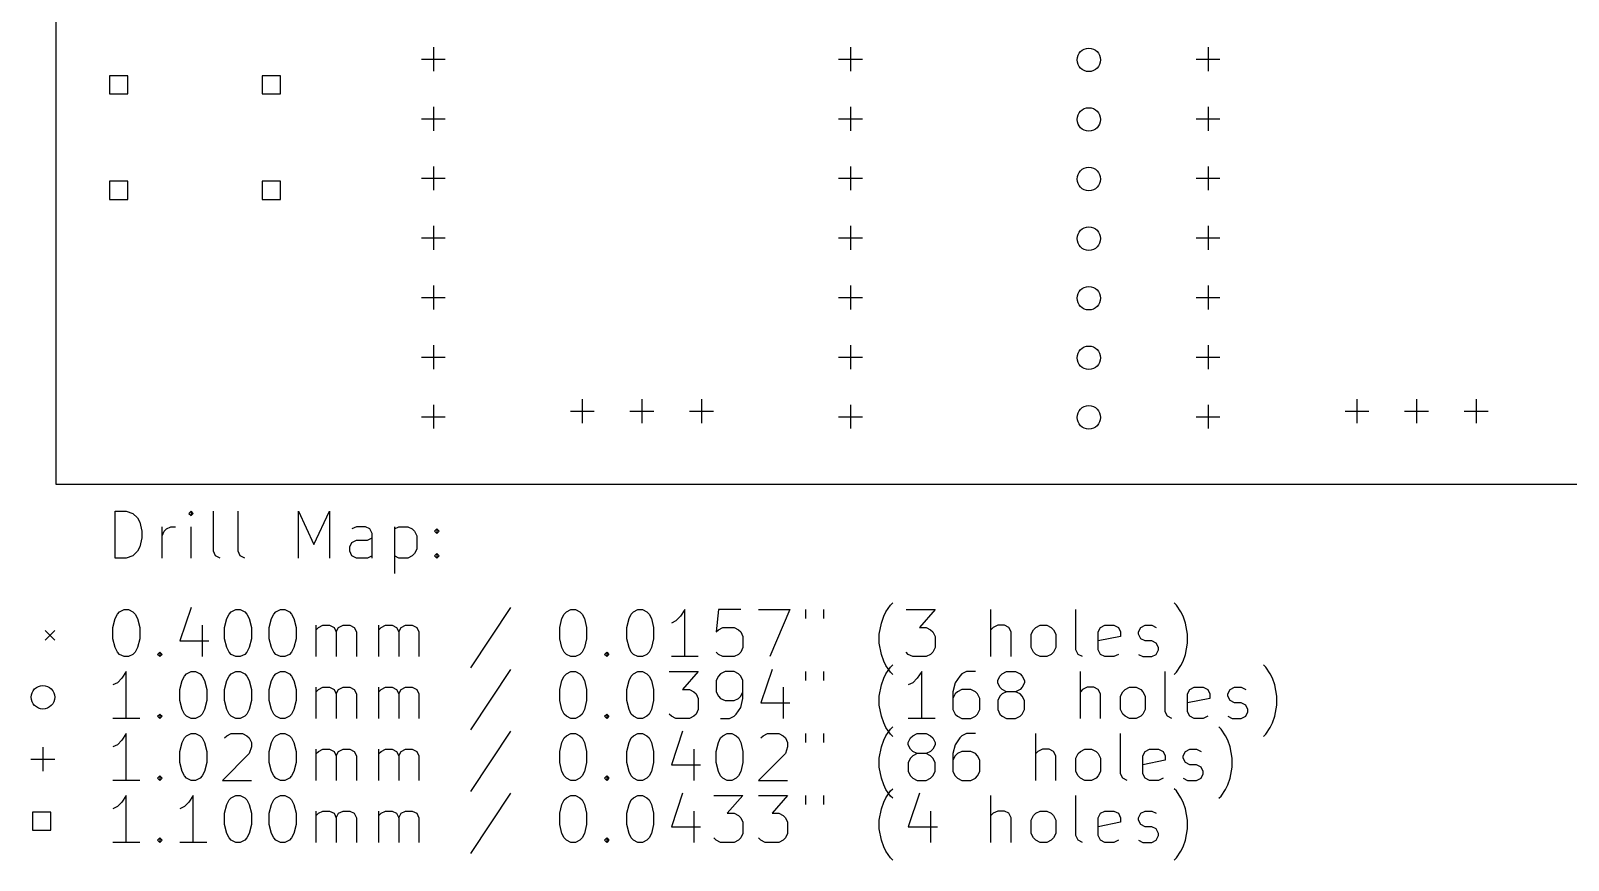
# Model space of a CAD drawing. Extents: x 68 to 199, y -125 to -55.
# Drawn here: x 67.9 to 133.5, y -125 to -89.7 of the extents above; entities that cross this region are included whole.
import ezdxf

# ---------------------------------------------------------------- set-up
doc = ezdxf.new("R2010")
doc.units = 0
doc.layers.add('BLACK', color=7, linetype='CONTINUOUS')

msp = doc.modelspace()

# ---------------------------------------------------------------- linework, layer by layer
at = {"layer": 'BLACK', "linetype": 'CONTINUOUS'}
for p, q in [((69, -55), (69, -109)), ((85.09, -90.38), (85.09, -91.4)), ((102.87, -90.38), (102.87, -91.4)), ((118.11, -90.38), (118.11, -91.4)), ((84.58, -90.89), (85.6, -90.89)), ((102.36, -90.89), (103.38, -90.89)), ((117.6, -90.89), (118.62, -90.89)), ((72.0689, -91.5951), (71.2911, -91.5951)), ((71.2911, -91.5951), (71.2911, -92.3729)), ((72.0689, -92.3729), (72.0689, -91.5951)), ((78.5689, -91.5951), (77.7911, -91.5951)), ((77.7911, -91.5951), (77.7911, -92.3729)), ((78.5689, -92.3729), (78.5689, -91.5951)), ((71.2911, -92.3729), (72.0689, -92.3729)), ((77.7911, -92.3729), (78.5689, -92.3729)), ((85.09, -92.92), (85.09, -93.94)), ((102.87, -92.92), (102.87, -93.94)), ((118.11, -92.92), (118.11, -93.94)), ((84.58, -93.43), (85.6, -93.43)), ((102.36, -93.43), (103.38, -93.43)), ((117.6, -93.43), (118.62, -93.43)), ((85.09, -95.46), (85.09, -96.48)), ((102.87, -95.46), (102.87, -96.48)), ((118.11, -95.46), (118.11, -96.48)), ((72.0689, -96.0951), (71.2911, -96.0951)), ((71.2911, -96.0951), (71.2911, -96.8729)), ((72.0689, -96.8729), (72.0689, -96.0951)), ((78.5689, -96.0951), (77.7911, -96.0951)), ((77.7911, -96.0951), (77.7911, -96.8729)), ((78.5689, -96.8729), (78.5689, -96.0951)), ((84.58, -95.97), (85.6, -95.97)), ((102.36, -95.97), (103.38, -95.97)), ((117.6, -95.97), (118.62, -95.97)), ((71.2911, -96.8729), (72.0689, -96.8729)), ((77.7911, -96.8729), (78.5689, -96.8729)), ((85.09, -98), (85.09, -99.02)), ((102.87, -98), (102.87, -99.02)), ((118.11, -98), (118.11, -99.02)), ((84.58, -98.51), (85.6, -98.51)), ((102.36, -98.51), (103.38, -98.51)), ((117.6, -98.51), (118.62, -98.51)), ((85.09, -100.54), (85.09, -101.56)), ((102.87, -100.54), (102.87, -101.56)), ((118.11, -100.54), (118.11, -101.56)), ((84.58, -101.05), (85.6, -101.05)), ((102.36, -101.05), (103.38, -101.05)), ((117.6, -101.05), (118.62, -101.05)), ((85.09, -103.08), (85.09, -104.1)), ((102.87, -103.08), (102.87, -104.1)), ((118.11, -103.08), (118.11, -104.1)), ((84.58, -103.59), (85.6, -103.59)), ((102.36, -103.59), (103.38, -103.59)), ((117.6, -103.59), (118.62, -103.59)), ((91.44, -105.39), (91.44, -106.41)), ((93.98, -105.39), (93.98, -106.41)), ((96.52, -105.39), (96.52, -106.41)), ((124.46, -105.39), (124.46, -106.41)), ((127, -105.39), (127, -106.41)), ((129.54, -105.39), (129.54, -106.41)), ((84.58, -106.13), (85.6, -106.13)), ((85.09, -105.62), (85.09, -106.64)), ((90.93, -105.9), (91.95, -105.9)), ((93.47, -105.9), (94.49, -105.9)), ((96.01, -105.9), (97.03, -105.9)), ((102.36, -106.13), (103.38, -106.13)), ((102.87, -105.62), (102.87, -106.64)), ((117.6, -106.13), (118.62, -106.13)), ((118.11, -105.62), (118.11, -106.64)), ((123.95, -105.9), (124.97, -105.9)), ((126.49, -105.9), (127.51, -105.9)), ((129.03, -105.9), (130.05, -105.9)), ((69, -109), (199, -109)), ((71.5262, -112.155), (71.5262, -110.155)), ((71.5262, -110.155), (72.0024, -110.155)), ((72.0024, -110.155), (72.2881, -110.25)), ((72.2881, -110.25), (72.4786, -110.44)), ((72.4786, -110.44), (72.5738, -110.631)), ((72.5738, -110.631), (72.669, -111.012)), ((74.7643, -110.155), (74.669, -110.25)), ((74.669, -110.25), (74.7643, -110.345)), ((74.8595, -110.25), (74.7643, -110.155)), ((74.7643, -110.155), (74.7643, -110.345)), ((74.7643, -110.345), (74.8595, -110.25)), ((75.7167, -111.869), (75.7167, -110.155)), ((76.7643, -111.869), (76.7643, -110.155)), ((79.3357, -112.155), (79.3357, -110.155)), ((79.3357, -110.155), (80.0024, -111.583)), ((80.0024, -111.583), (80.669, -110.155)), ((80.669, -110.155), (80.669, -112.155)), ((72.669, -111.298), (72.5738, -111.679)), ((72.669, -111.012), (72.669, -111.298)), ((73.5262, -112.155), (73.5262, -110.821)), ((73.5262, -111.202), (73.6214, -111.012)), ((73.6214, -111.012), (73.7167, -110.917)), ((73.7167, -110.917), (73.9071, -110.821)), ((73.9071, -110.821), (74.0976, -110.821)), ((74.7643, -112.155), (74.7643, -110.821)), ((81.8119, -110.821), (81.6214, -110.917)), ((81.6214, -111.488), (81.8119, -111.393)), ((82.1929, -110.821), (81.8119, -110.821)), ((81.8119, -111.393), (82.2881, -111.393)), ((82.3833, -110.917), (82.1929, -110.821)), ((82.2881, -111.393), (82.4786, -111.298)), ((82.4786, -111.107), (82.3833, -110.917)), ((82.4786, -112.155), (82.4786, -111.107)), ((83.431, -110.821), (83.431, -112.821)), ((83.431, -110.917), (83.6214, -110.821)), ((83.6214, -110.821), (84.0024, -110.821)), ((84.0024, -110.821), (84.1929, -110.917)), ((84.1929, -110.917), (84.2881, -111.012)), ((84.2881, -111.012), (84.3833, -111.202)), ((84.3833, -111.202), (84.3833, -111.774)), ((85.1452, -111.012), (85.2405, -110.917)), ((85.2405, -111.107), (85.1452, -111.012)), ((85.2405, -110.917), (85.3357, -111.012)), ((85.2405, -110.917), (85.2405, -111.107)), ((85.3357, -111.012), (85.2405, -111.107)), ((72.2881, -112.06), (72.0024, -112.155)), ((72.4786, -111.869), (72.2881, -112.06)), ((72.5738, -111.679), (72.4786, -111.869)), ((75.8119, -112.06), (75.7167, -111.869)), ((76.0024, -112.155), (75.8119, -112.06)), ((76.8595, -112.06), (76.7643, -111.869)), ((77.05, -112.155), (76.8595, -112.06)), ((81.5262, -111.679), (81.6214, -111.488)), ((81.5262, -111.869), (81.5262, -111.679)), ((81.6214, -112.06), (81.5262, -111.869)), ((81.8119, -112.155), (81.6214, -112.06)), ((82.4786, -112.06), (82.2881, -112.155)), ((83.6214, -112.155), (83.431, -112.06)), ((84.1929, -112.06), (84.0024, -112.155)), ((84.2881, -111.964), (84.1929, -112.06)), ((84.3833, -111.774), (84.2881, -111.964)), ((85.1452, -112.06), (85.2405, -111.964)), ((85.2405, -112.155), (85.1452, -112.06)), ((85.2405, -111.964), (85.3357, -112.06)), ((85.2405, -111.964), (85.2405, -112.155)), ((85.3357, -112.06), (85.2405, -112.155)), ((72.0024, -112.155), (71.5262, -112.155)), ((82.2881, -112.155), (81.8119, -112.155)), ((84.0024, -112.155), (83.6214, -112.155)), ((71.5262, -114.736), (71.6214, -114.545)), ((71.6214, -114.545), (71.7167, -114.45)), ((71.7167, -114.45), (71.9071, -114.355)), ((71.9071, -114.355), (72.0976, -114.355)), ((72.0976, -114.355), (72.2881, -114.45)), ((72.2881, -114.45), (72.3833, -114.545)), ((72.3833, -114.545), (72.4786, -114.736)), ((74.7643, -114.26), (74.2881, -115.688)), ((76.2881, -114.736), (76.3833, -114.545)), ((76.3833, -114.545), (76.4786, -114.45)), ((76.4786, -114.45), (76.669, -114.355)), ((76.669, -114.355), (76.8595, -114.355)), ((76.8595, -114.355), (77.05, -114.45)), ((77.05, -114.45), (77.1452, -114.545)), ((77.1452, -114.545), (77.2405, -114.736)), ((78.1929, -114.736), (78.2881, -114.545)), ((78.2881, -114.545), (78.3833, -114.45)), ((78.3833, -114.45), (78.5738, -114.355)), ((78.5738, -114.355), (78.7643, -114.355)), ((78.7643, -114.355), (78.9548, -114.45)), ((78.9548, -114.45), (79.05, -114.545)), ((79.05, -114.545), (79.1452, -114.736)), ((88.3833, -114.26), (86.669, -116.831)), ((90.5738, -114.736), (90.669, -114.545)), ((90.669, -114.545), (90.7643, -114.45)), ((90.7643, -114.45), (90.9548, -114.355)), ((90.9548, -114.355), (91.1452, -114.355)), ((91.1452, -114.355), (91.3357, -114.45)), ((91.3357, -114.45), (91.431, -114.545)), ((91.431, -114.545), (91.5262, -114.736)), ((93.431, -114.736), (93.5262, -114.545)), ((93.5262, -114.545), (93.6214, -114.45)), ((93.6214, -114.45), (93.8119, -114.355)), ((93.8119, -114.355), (94.0024, -114.355)), ((94.0024, -114.355), (94.1929, -114.45)), ((94.1929, -114.45), (94.2881, -114.545)), ((94.2881, -114.545), (94.3833, -114.736)), ((95.6214, -114.64), (95.431, -114.831)), ((95.8119, -114.355), (95.6214, -114.64)), ((95.8119, -116.355), (95.8119, -114.355)), ((97.2405, -114.355), (97.1452, -115.307)), ((98.1929, -114.355), (97.2405, -114.355)), ((98.9548, -114.355), (100.288, -114.355)), ((100.288, -114.355), (99.431, -116.355)), ((100.955, -114.355), (100.955, -114.736)), ((101.717, -114.355), (101.717, -114.736)), ((104.193, -114.926), (104.288, -114.64)), ((104.288, -114.64), (104.383, -114.45)), ((104.383, -114.45), (104.574, -114.164)), ((104.574, -114.164), (104.669, -114.069)), ((105.24, -114.355), (106.479, -114.355)), ((106.479, -114.355), (105.812, -115.117)), ((108.86, -116.355), (108.86, -114.355)), ((112.479, -116.069), (112.479, -114.355)), ((116.764, -114.164), (116.669, -114.069)), ((116.955, -114.45), (116.764, -114.164)), ((117.05, -114.64), (116.955, -114.45)), ((117.145, -114.926), (117.05, -114.64)), ((68.55, -115.25), (68.95, -115.65)), ((68.95, -115.25), (68.55, -115.65)), ((71.431, -115.117), (71.5262, -114.736)), ((71.431, -115.593), (71.431, -115.117)), ((72.4786, -114.736), (72.5738, -115.117)), ((72.5738, -115.117), (72.5738, -115.593)), ((75.2405, -115.021), (75.2405, -116.355)), ((76.1929, -115.117), (76.2881, -114.736)), ((76.1929, -115.593), (76.1929, -115.117)), ((77.2405, -114.736), (77.3357, -115.117)), ((77.3357, -115.117), (77.3357, -115.593)), ((78.0976, -115.117), (78.1929, -114.736)), ((78.0976, -115.593), (78.0976, -115.117)), ((79.1452, -114.736), (79.2405, -115.117)), ((79.2405, -115.117), (79.2405, -115.593)), ((80.0976, -116.355), (80.0976, -115.021)), ((80.0976, -115.212), (80.1929, -115.117)), ((80.1929, -115.117), (80.3833, -115.021)), ((80.3833, -115.021), (80.669, -115.021)), ((80.669, -115.021), (80.8595, -115.117)), ((80.8595, -115.117), (80.9548, -115.307)), ((80.9548, -115.307), (81.05, -115.117)), ((80.9548, -115.307), (80.9548, -116.355)), ((81.05, -115.117), (81.2405, -115.021)), ((81.2405, -115.021), (81.5262, -115.021)), ((81.5262, -115.021), (81.7167, -115.117)), ((81.7167, -115.117), (81.8119, -115.307)), ((81.8119, -115.307), (81.8119, -116.355)), ((82.7643, -116.355), (82.7643, -115.021)), ((82.7643, -115.212), (82.8595, -115.117)), ((82.8595, -115.117), (83.05, -115.021)), ((83.05, -115.021), (83.3357, -115.021)), ((83.3357, -115.021), (83.5262, -115.117)), ((83.5262, -115.117), (83.6214, -115.307)), ((83.6214, -115.307), (83.7167, -115.117)), ((83.6214, -115.307), (83.6214, -116.355)), ((83.7167, -115.117), (83.9071, -115.021)), ((83.9071, -115.021), (84.1929, -115.021)), ((84.1929, -115.021), (84.3833, -115.117)), ((84.3833, -115.117), (84.4786, -115.307)), ((84.4786, -115.307), (84.4786, -116.355)), ((90.4786, -115.117), (90.5738, -114.736)), ((90.4786, -115.593), (90.4786, -115.117)), ((91.5262, -114.736), (91.6214, -115.117)), ((91.6214, -115.117), (91.6214, -115.593)), ((93.3357, -115.117), (93.431, -114.736)), ((93.3357, -115.593), (93.3357, -115.117)), ((94.3833, -114.736), (94.4786, -115.117)), ((94.4786, -115.117), (94.4786, -115.593)), ((95.431, -114.831), (95.2405, -114.926)), ((97.1452, -115.307), (97.2405, -115.212)), ((97.2405, -115.212), (97.431, -115.117)), ((97.431, -115.117), (97.9071, -115.117)), ((97.9071, -115.117), (98.0976, -115.212)), ((98.0976, -115.212), (98.1929, -115.307)), ((98.1929, -115.307), (98.2881, -115.498)), ((104.098, -115.402), (104.193, -114.926)), ((105.812, -115.117), (106.098, -115.117)), ((106.098, -115.117), (106.288, -115.212)), ((106.288, -115.212), (106.383, -115.307)), ((106.383, -115.307), (106.479, -115.498)), ((108.955, -115.117), (108.86, -115.212)), ((109.145, -115.021), (108.955, -115.117)), ((109.431, -115.021), (109.145, -115.021)), ((109.621, -115.117), (109.431, -115.021)), ((109.717, -115.307), (109.621, -115.117)), ((109.717, -116.355), (109.717, -115.307)), ((110.574, -115.402), (110.669, -115.212)), ((110.669, -115.212), (110.764, -115.117)), ((110.764, -115.117), (110.955, -115.021)), ((110.955, -115.021), (111.24, -115.021)), ((111.24, -115.021), (111.431, -115.117)), ((111.431, -115.117), (111.526, -115.212)), ((111.526, -115.212), (111.621, -115.402)), ((113.431, -115.307), (113.526, -115.117)), ((113.431, -116.069), (113.431, -115.307)), ((113.526, -115.117), (113.717, -115.021)), ((113.717, -115.021), (114.098, -115.021)), ((114.098, -115.021), (114.288, -115.117)), ((114.288, -115.117), (114.383, -115.307)), ((114.383, -115.307), (114.383, -115.498)), ((115.145, -115.307), (115.24, -115.117)), ((115.145, -115.402), (115.145, -115.307)), ((115.24, -115.117), (115.431, -115.021)), ((115.431, -115.021), (115.717, -115.021)), ((115.717, -115.021), (115.907, -115.117)), ((117.24, -115.402), (117.145, -114.926)), ((71.5262, -115.974), (71.431, -115.593)), ((71.6214, -116.164), (71.5262, -115.974)), ((72.4786, -115.974), (72.3833, -116.164)), ((72.5738, -115.593), (72.4786, -115.974)), ((74.2881, -115.688), (75.5262, -115.688)), ((76.2881, -115.974), (76.1929, -115.593)), ((76.3833, -116.164), (76.2881, -115.974)), ((77.2405, -115.974), (77.1452, -116.164)), ((77.3357, -115.593), (77.2405, -115.974)), ((78.1929, -115.974), (78.0976, -115.593)), ((78.2881, -116.164), (78.1929, -115.974)), ((79.1452, -115.974), (79.05, -116.164)), ((79.2405, -115.593), (79.1452, -115.974)), ((90.5738, -115.974), (90.4786, -115.593)), ((90.669, -116.164), (90.5738, -115.974)), ((91.5262, -115.974), (91.431, -116.164)), ((91.6214, -115.593), (91.5262, -115.974)), ((93.431, -115.974), (93.3357, -115.593)), ((93.5262, -116.164), (93.431, -115.974)), ((94.3833, -115.974), (94.2881, -116.164)), ((94.4786, -115.593), (94.3833, -115.974)), ((98.2881, -115.974), (98.1929, -116.164)), ((98.2881, -115.498), (98.2881, -115.974)), ((104.098, -115.783), (104.098, -115.402)), ((104.193, -116.26), (104.098, -115.783)), ((106.479, -115.974), (106.383, -116.164)), ((106.479, -115.498), (106.479, -115.974)), ((110.574, -115.974), (110.574, -115.402)), ((110.669, -116.164), (110.574, -115.974)), ((111.621, -115.974), (111.526, -116.164)), ((111.621, -115.402), (111.621, -115.974)), ((114.383, -115.498), (113.431, -115.688)), ((115.24, -115.593), (115.145, -115.402)), ((115.431, -115.688), (115.24, -115.593)), ((115.717, -115.688), (115.431, -115.688)), ((115.907, -115.783), (115.717, -115.688)), ((116.002, -115.974), (115.907, -115.783)), ((116.002, -116.069), (116.002, -115.974)), ((117.145, -116.26), (117.24, -115.783)), ((117.24, -115.783), (117.24, -115.402)), ((71.7167, -116.26), (71.6214, -116.164)), ((71.9071, -116.355), (71.7167, -116.26)), ((72.0976, -116.355), (71.9071, -116.355)), ((72.2881, -116.26), (72.0976, -116.355)), ((72.3833, -116.164), (72.2881, -116.26)), ((73.3357, -116.26), (73.431, -116.164)), ((73.431, -116.355), (73.3357, -116.26)), ((73.431, -116.164), (73.5262, -116.26)), ((73.431, -116.164), (73.431, -116.355)), ((73.5262, -116.26), (73.431, -116.355)), ((76.4786, -116.26), (76.3833, -116.164)), ((76.669, -116.355), (76.4786, -116.26)), ((76.8595, -116.355), (76.669, -116.355)), ((77.05, -116.26), (76.8595, -116.355)), ((77.1452, -116.164), (77.05, -116.26)), ((78.3833, -116.26), (78.2881, -116.164)), ((78.5738, -116.355), (78.3833, -116.26)), ((78.7643, -116.355), (78.5738, -116.355)), ((78.9548, -116.26), (78.7643, -116.355)), ((79.05, -116.164), (78.9548, -116.26)), ((90.7643, -116.26), (90.669, -116.164)), ((90.9548, -116.355), (90.7643, -116.26)), ((91.1452, -116.355), (90.9548, -116.355)), ((91.3357, -116.26), (91.1452, -116.355)), ((91.431, -116.164), (91.3357, -116.26)), ((92.3833, -116.26), (92.4786, -116.164)), ((92.4786, -116.355), (92.3833, -116.26)), ((92.4786, -116.164), (92.5738, -116.26)), ((92.4786, -116.164), (92.4786, -116.355)), ((92.5738, -116.26), (92.4786, -116.355)), ((93.6214, -116.26), (93.5262, -116.164)), ((93.8119, -116.355), (93.6214, -116.26)), ((94.0024, -116.355), (93.8119, -116.355)), ((94.1929, -116.26), (94.0024, -116.355)), ((94.2881, -116.164), (94.1929, -116.26)), ((96.3833, -116.355), (95.2405, -116.355)), ((97.2405, -116.26), (97.1452, -116.164)), ((97.431, -116.355), (97.2405, -116.26)), ((97.9071, -116.355), (97.431, -116.355)), ((98.0976, -116.26), (97.9071, -116.355)), ((98.1929, -116.164), (98.0976, -116.26)), ((104.288, -116.545), (104.193, -116.26)), ((104.383, -116.736), (104.288, -116.545)), ((105.336, -116.26), (105.24, -116.164)), ((105.526, -116.355), (105.336, -116.26)), ((106.098, -116.355), (105.526, -116.355)), ((106.288, -116.26), (106.098, -116.355)), ((106.383, -116.164), (106.288, -116.26)), ((110.764, -116.26), (110.669, -116.164)), ((110.955, -116.355), (110.764, -116.26)), ((111.24, -116.355), (110.955, -116.355)), ((111.431, -116.26), (111.24, -116.355)), ((111.526, -116.164), (111.431, -116.26)), ((112.574, -116.26), (112.479, -116.069)), ((112.764, -116.355), (112.574, -116.26)), ((113.526, -116.26), (113.431, -116.069)), ((113.717, -116.355), (113.526, -116.26)), ((114.098, -116.355), (113.717, -116.355)), ((114.288, -116.26), (114.098, -116.355)), ((115.145, -116.26), (115.336, -116.355)), ((115.336, -116.355), (115.717, -116.355)), ((115.717, -116.355), (115.907, -116.26)), ((115.907, -116.26), (116.002, -116.069)), ((116.955, -116.736), (117.05, -116.545)), ((117.05, -116.545), (117.145, -116.26)), ((71.8119, -117.28), (71.6214, -117.471)), ((72.0024, -116.995), (71.8119, -117.28)), ((72.0024, -118.995), (72.0024, -116.995)), ((74.3833, -117.376), (74.4786, -117.185)), ((74.4786, -117.185), (74.5738, -117.09)), ((74.5738, -117.09), (74.7643, -116.995)), ((74.7643, -116.995), (74.9548, -116.995)), ((74.9548, -116.995), (75.1452, -117.09)), ((75.1452, -117.09), (75.2405, -117.185)), ((75.2405, -117.185), (75.3357, -117.376)), ((76.2881, -117.376), (76.3833, -117.185)), ((76.3833, -117.185), (76.4786, -117.09)), ((76.4786, -117.09), (76.669, -116.995)), ((76.669, -116.995), (76.8595, -116.995)), ((76.8595, -116.995), (77.05, -117.09)), ((77.05, -117.09), (77.1452, -117.185)), ((77.1452, -117.185), (77.2405, -117.376)), ((78.1929, -117.376), (78.2881, -117.185)), ((78.2881, -117.185), (78.3833, -117.09)), ((78.3833, -117.09), (78.5738, -116.995)), ((78.5738, -116.995), (78.7643, -116.995)), ((78.7643, -116.995), (78.9548, -117.09)), ((78.9548, -117.09), (79.05, -117.185)), ((79.05, -117.185), (79.1452, -117.376)), ((88.3833, -116.9), (86.669, -119.471)), ((90.5738, -117.376), (90.669, -117.185)), ((90.669, -117.185), (90.7643, -117.09)), ((90.7643, -117.09), (90.9548, -116.995)), ((90.9548, -116.995), (91.1452, -116.995)), ((91.1452, -116.995), (91.3357, -117.09)), ((91.3357, -117.09), (91.431, -117.185)), ((91.431, -117.185), (91.5262, -117.376)), ((93.431, -117.376), (93.5262, -117.185)), ((93.5262, -117.185), (93.6214, -117.09)), ((93.6214, -117.09), (93.8119, -116.995)), ((93.8119, -116.995), (94.0024, -116.995)), ((94.0024, -116.995), (94.1929, -117.09)), ((94.1929, -117.09), (94.2881, -117.185)), ((94.2881, -117.185), (94.3833, -117.376)), ((95.1452, -116.995), (96.3833, -116.995)), ((96.3833, -116.995), (95.7167, -117.757)), ((97.2405, -117.185), (97.1452, -117.376)), ((97.3357, -117.09), (97.2405, -117.185)), ((97.5262, -116.995), (97.3357, -117.09)), ((97.9071, -116.995), (97.5262, -116.995)), ((98.0976, -117.09), (97.9071, -116.995)), ((98.1929, -117.185), (98.0976, -117.09)), ((98.2881, -117.376), (98.1929, -117.185)), ((99.5262, -116.9), (99.05, -118.328)), ((100.955, -116.995), (100.955, -117.376)), ((101.717, -116.995), (101.717, -117.376)), ((104.193, -117.566), (104.288, -117.28)), ((104.288, -117.28), (104.383, -117.09)), ((104.574, -117.021), (104.383, -116.736)), ((104.383, -117.09), (104.574, -116.804)), ((104.574, -116.804), (104.669, -116.709)), ((104.669, -117.117), (104.574, -117.021)), ((105.717, -117.28), (105.526, -117.471)), ((105.907, -116.995), (105.717, -117.28)), ((105.907, -118.995), (105.907, -116.995)), ((107.526, -117.185), (107.336, -117.471)), ((107.621, -117.09), (107.526, -117.185)), ((107.812, -116.995), (107.621, -117.09)), ((108.193, -116.995), (107.812, -116.995)), ((109.145, -117.376), (109.24, -117.185)), ((109.24, -117.185), (109.336, -117.09)), ((109.336, -117.09), (109.526, -116.995)), ((109.526, -116.995), (109.907, -116.995)), ((109.907, -116.995), (110.098, -117.09)), ((110.098, -117.09), (110.193, -117.185)), ((110.193, -117.185), (110.288, -117.376)), ((112.669, -118.995), (112.669, -116.995)), ((116.288, -118.709), (116.288, -116.995)), ((116.669, -117.117), (116.764, -117.021)), ((116.764, -117.021), (116.955, -116.736)), ((120.574, -116.804), (120.479, -116.709)), ((120.764, -117.09), (120.574, -116.804)), ((120.86, -117.28), (120.764, -117.09)), ((120.955, -117.566), (120.86, -117.28)), ((71.6214, -117.471), (71.431, -117.566)), ((74.2881, -117.757), (74.3833, -117.376)), ((74.2881, -118.233), (74.2881, -117.757)), ((75.3357, -117.376), (75.431, -117.757)), ((75.431, -117.757), (75.431, -118.233)), ((76.1929, -117.757), (76.2881, -117.376)), ((76.1929, -118.233), (76.1929, -117.757)), ((77.2405, -117.376), (77.3357, -117.757)), ((77.3357, -117.757), (77.3357, -118.233)), ((78.0976, -117.757), (78.1929, -117.376)), ((78.0976, -118.233), (78.0976, -117.757)), ((79.1452, -117.376), (79.2405, -117.757)), ((79.2405, -117.757), (79.2405, -118.233)), ((80.0976, -118.995), (80.0976, -117.661)), ((80.0976, -117.852), (80.1929, -117.757)), ((80.1929, -117.757), (80.3833, -117.661)), ((80.3833, -117.661), (80.669, -117.661)), ((80.669, -117.661), (80.8595, -117.757)), ((80.8595, -117.757), (80.9548, -117.947)), ((80.9548, -117.947), (81.05, -117.757)), ((80.9548, -117.947), (80.9548, -118.995)), ((81.05, -117.757), (81.2405, -117.661)), ((81.2405, -117.661), (81.5262, -117.661)), ((81.5262, -117.661), (81.7167, -117.757)), ((81.7167, -117.757), (81.8119, -117.947)), ((81.8119, -117.947), (81.8119, -118.995)), ((82.7643, -118.995), (82.7643, -117.661)), ((82.7643, -117.852), (82.8595, -117.757)), ((82.8595, -117.757), (83.05, -117.661)), ((83.05, -117.661), (83.3357, -117.661)), ((83.3357, -117.661), (83.5262, -117.757)), ((83.5262, -117.757), (83.6214, -117.947)), ((83.6214, -117.947), (83.7167, -117.757)), ((83.6214, -117.947), (83.6214, -118.995)), ((83.7167, -117.757), (83.9071, -117.661)), ((83.9071, -117.661), (84.1929, -117.661)), ((84.1929, -117.661), (84.3833, -117.757)), ((84.3833, -117.757), (84.4786, -117.947)), ((84.4786, -117.947), (84.4786, -118.995)), ((90.4786, -117.757), (90.5738, -117.376)), ((90.4786, -118.233), (90.4786, -117.757)), ((91.5262, -117.376), (91.6214, -117.757)), ((91.6214, -117.757), (91.6214, -118.233)), ((93.3357, -117.757), (93.431, -117.376)), ((93.3357, -118.233), (93.3357, -117.757)), ((94.3833, -117.376), (94.4786, -117.757)), ((94.4786, -117.757), (94.4786, -118.233)), ((95.7167, -117.757), (96.0024, -117.757)), ((96.0024, -117.757), (96.1929, -117.852)), ((96.1929, -117.852), (96.2881, -117.947)), ((96.2881, -117.947), (96.3833, -118.138)), ((97.1452, -117.376), (97.1452, -117.852)), ((97.1452, -117.852), (97.2405, -118.042)), ((98.1929, -118.042), (98.2881, -117.852)), ((98.2881, -118.138), (98.2881, -117.376)), ((100.002, -117.661), (100.002, -118.995)), ((104.098, -118.042), (104.193, -117.566)), ((105.526, -117.471), (105.336, -117.566)), ((107.336, -117.471), (107.24, -117.852)), ((107.24, -117.852), (107.24, -118.614)), ((107.336, -117.947), (107.24, -118.138)), ((107.431, -117.852), (107.336, -117.947)), ((107.621, -117.757), (107.431, -117.852)), ((108.002, -117.757), (107.621, -117.757)), ((108.193, -117.852), (108.002, -117.757)), ((108.288, -117.947), (108.193, -117.852)), ((108.383, -118.138), (108.288, -117.947)), ((109.145, -117.471), (109.145, -117.376)), ((109.24, -117.661), (109.145, -117.471)), ((109.336, -117.757), (109.24, -117.661)), ((109.336, -117.947), (109.24, -118.042)), ((109.526, -117.852), (109.336, -117.757)), ((109.526, -117.852), (109.336, -117.947)), ((109.907, -117.852), (109.526, -117.852)), ((110.098, -117.757), (109.907, -117.852)), ((110.098, -117.947), (109.907, -117.852)), ((110.193, -117.661), (110.098, -117.757)), ((110.193, -118.042), (110.098, -117.947)), ((110.288, -117.471), (110.193, -117.661)), ((110.288, -117.376), (110.288, -117.471)), ((112.764, -117.757), (112.669, -117.852)), ((112.955, -117.661), (112.764, -117.757)), ((113.24, -117.661), (112.955, -117.661)), ((113.431, -117.757), (113.24, -117.661)), ((113.526, -117.947), (113.431, -117.757)), ((113.526, -118.995), (113.526, -117.947)), ((114.383, -118.042), (114.479, -117.852)), ((114.479, -117.852), (114.574, -117.757)), ((114.574, -117.757), (114.764, -117.661)), ((114.764, -117.661), (115.05, -117.661)), ((115.05, -117.661), (115.24, -117.757)), ((115.24, -117.757), (115.336, -117.852)), ((115.336, -117.852), (115.431, -118.042)), ((117.24, -117.947), (117.336, -117.757)), ((117.24, -118.709), (117.24, -117.947)), ((117.336, -117.757), (117.526, -117.661)), ((117.526, -117.661), (117.907, -117.661)), ((117.907, -117.661), (118.098, -117.757)), ((118.098, -117.757), (118.193, -117.947)), ((118.193, -117.947), (118.193, -118.138)), ((118.955, -117.947), (119.05, -117.757)), ((118.955, -118.042), (118.955, -117.947)), ((119.05, -117.757), (119.24, -117.661)), ((119.24, -117.661), (119.526, -117.661)), ((119.526, -117.661), (119.717, -117.757)), ((121.05, -118.042), (120.955, -117.566)), ((74.3833, -118.614), (74.2881, -118.233)), ((74.4786, -118.804), (74.3833, -118.614)), ((75.3357, -118.614), (75.2405, -118.804)), ((75.431, -118.233), (75.3357, -118.614)), ((76.2881, -118.614), (76.1929, -118.233)), ((76.3833, -118.804), (76.2881, -118.614)), ((77.2405, -118.614), (77.1452, -118.804)), ((77.3357, -118.233), (77.2405, -118.614)), ((78.1929, -118.614), (78.0976, -118.233)), ((78.2881, -118.804), (78.1929, -118.614)), ((79.1452, -118.614), (79.05, -118.804)), ((79.2405, -118.233), (79.1452, -118.614)), ((90.5738, -118.614), (90.4786, -118.233)), ((90.669, -118.804), (90.5738, -118.614)), ((91.5262, -118.614), (91.431, -118.804)), ((91.6214, -118.233), (91.5262, -118.614)), ((93.431, -118.614), (93.3357, -118.233)), ((93.5262, -118.804), (93.431, -118.614)), ((94.3833, -118.614), (94.2881, -118.804)), ((94.4786, -118.233), (94.3833, -118.614)), ((96.3833, -118.614), (96.2881, -118.804)), ((96.3833, -118.138), (96.3833, -118.614)), ((97.2405, -118.042), (97.3357, -118.138)), ((97.3357, -118.138), (97.5262, -118.233)), ((97.5262, -118.233), (97.9071, -118.233)), ((97.9071, -118.233), (98.0976, -118.138)), ((98.0024, -118.804), (98.1929, -118.519)), ((98.0976, -118.138), (98.1929, -118.042)), ((98.1929, -118.519), (98.2881, -118.138)), ((99.05, -118.328), (100.288, -118.328)), ((104.098, -118.423), (104.098, -118.042)), ((104.193, -118.9), (104.098, -118.423)), ((107.24, -118.614), (107.336, -118.804)), ((108.288, -118.804), (108.383, -118.614)), ((108.383, -118.614), (108.383, -118.138)), ((109.24, -118.042), (109.145, -118.233)), ((109.145, -118.233), (109.145, -118.614)), ((109.145, -118.614), (109.24, -118.804)), ((110.288, -118.233), (110.193, -118.042)), ((110.193, -118.804), (110.288, -118.614)), ((110.288, -118.614), (110.288, -118.233)), ((114.383, -118.614), (114.383, -118.042)), ((114.479, -118.804), (114.383, -118.614)), ((115.431, -118.614), (115.336, -118.804)), ((115.431, -118.042), (115.431, -118.614)), ((118.193, -118.138), (117.24, -118.328)), ((119.05, -118.233), (118.955, -118.042)), ((119.24, -118.328), (119.05, -118.233)), ((119.526, -118.328), (119.24, -118.328)), ((119.717, -118.423), (119.526, -118.328)), ((119.812, -118.614), (119.717, -118.423)), ((119.812, -118.709), (119.812, -118.614)), ((120.955, -118.9), (121.05, -118.423)), ((121.05, -118.423), (121.05, -118.042)), ((72.5738, -118.995), (71.431, -118.995)), ((73.3357, -118.9), (73.431, -118.804)), ((73.431, -118.995), (73.3357, -118.9)), ((73.431, -118.804), (73.5262, -118.9)), ((73.431, -118.804), (73.431, -118.995)), ((73.5262, -118.9), (73.431, -118.995)), ((74.5738, -118.9), (74.4786, -118.804)), ((74.7643, -118.995), (74.5738, -118.9)), ((74.9548, -118.995), (74.7643, -118.995)), ((75.1452, -118.9), (74.9548, -118.995)), ((75.2405, -118.804), (75.1452, -118.9)), ((76.4786, -118.9), (76.3833, -118.804)), ((76.669, -118.995), (76.4786, -118.9)), ((76.8595, -118.995), (76.669, -118.995)), ((77.05, -118.9), (76.8595, -118.995)), ((77.1452, -118.804), (77.05, -118.9)), ((78.3833, -118.9), (78.2881, -118.804)), ((78.5738, -118.995), (78.3833, -118.9)), ((78.7643, -118.995), (78.5738, -118.995)), ((78.9548, -118.9), (78.7643, -118.995)), ((79.05, -118.804), (78.9548, -118.9)), ((90.7643, -118.9), (90.669, -118.804)), ((90.9548, -118.995), (90.7643, -118.9)), ((91.1452, -118.995), (90.9548, -118.995)), ((91.3357, -118.9), (91.1452, -118.995)), ((91.431, -118.804), (91.3357, -118.9)), ((92.3833, -118.9), (92.4786, -118.804)), ((92.4786, -118.995), (92.3833, -118.9)), ((92.4786, -118.804), (92.5738, -118.9)), ((92.4786, -118.804), (92.4786, -118.995)), ((92.5738, -118.9), (92.4786, -118.995)), ((93.6214, -118.9), (93.5262, -118.804)), ((93.8119, -118.995), (93.6214, -118.9)), ((94.0024, -118.995), (93.8119, -118.995)), ((94.1929, -118.9), (94.0024, -118.995)), ((94.2881, -118.804), (94.1929, -118.9)), ((95.2405, -118.9), (95.1452, -118.804)), ((95.431, -118.995), (95.2405, -118.9)), ((96.0024, -118.995), (95.431, -118.995)), ((96.1929, -118.9), (96.0024, -118.995)), ((96.2881, -118.804), (96.1929, -118.9)), ((97.3357, -118.995), (97.7167, -118.995)), ((97.7167, -118.995), (97.9071, -118.9)), ((97.9071, -118.9), (98.0024, -118.804)), ((104.288, -119.185), (104.193, -118.9)), ((104.383, -119.376), (104.288, -119.185)), ((106.479, -118.995), (105.336, -118.995)), ((107.336, -118.804), (107.431, -118.9)), ((107.431, -118.9), (107.621, -118.995)), ((107.621, -118.995), (108.002, -118.995)), ((108.002, -118.995), (108.193, -118.9)), ((108.193, -118.9), (108.288, -118.804)), ((109.24, -118.804), (109.336, -118.9)), ((109.336, -118.9), (109.526, -118.995)), ((109.526, -118.995), (109.907, -118.995)), ((109.907, -118.995), (110.098, -118.9)), ((110.098, -118.9), (110.193, -118.804)), ((114.574, -118.9), (114.479, -118.804)), ((114.764, -118.995), (114.574, -118.9)), ((115.05, -118.995), (114.764, -118.995)), ((115.24, -118.9), (115.05, -118.995)), ((115.336, -118.804), (115.24, -118.9)), ((116.383, -118.9), (116.288, -118.709)), ((116.574, -118.995), (116.383, -118.9)), ((117.336, -118.9), (117.24, -118.709)), ((117.526, -118.995), (117.336, -118.9)), ((117.907, -118.995), (117.526, -118.995)), ((118.098, -118.9), (117.907, -118.995)), ((118.955, -118.9), (119.145, -118.995)), ((119.145, -118.995), (119.526, -118.995)), ((119.526, -118.995), (119.717, -118.9)), ((119.717, -118.9), (119.812, -118.709)), ((120.764, -119.376), (120.86, -119.185)), ((120.86, -119.185), (120.955, -118.9)), ((71.8119, -119.92), (71.6214, -120.111)), ((72.0024, -119.635), (71.8119, -119.92)), ((72.0024, -121.635), (72.0024, -119.635)), ((74.3833, -120.016), (74.4786, -119.825)), ((74.4786, -119.825), (74.5738, -119.73)), ((74.5738, -119.73), (74.7643, -119.635)), ((74.7643, -119.635), (74.9548, -119.635)), ((74.9548, -119.635), (75.1452, -119.73)), ((75.1452, -119.73), (75.2405, -119.825)), ((75.2405, -119.825), (75.3357, -120.016)), ((76.1929, -119.825), (76.2881, -119.73)), ((76.2881, -119.73), (76.4786, -119.635)), ((76.4786, -119.635), (76.9548, -119.635)), ((76.9548, -119.635), (77.1452, -119.73)), ((77.1452, -119.73), (77.2405, -119.825)), ((77.2405, -119.825), (77.3357, -120.016)), ((78.1929, -120.016), (78.2881, -119.825)), ((78.2881, -119.825), (78.3833, -119.73)), ((78.3833, -119.73), (78.5738, -119.635)), ((78.5738, -119.635), (78.7643, -119.635)), ((78.7643, -119.635), (78.9548, -119.73)), ((78.9548, -119.73), (79.05, -119.825)), ((79.05, -119.825), (79.1452, -120.016)), ((88.3833, -119.54), (86.669, -122.111)), ((90.5738, -120.016), (90.669, -119.825)), ((90.669, -119.825), (90.7643, -119.73)), ((90.7643, -119.73), (90.9548, -119.635)), ((90.9548, -119.635), (91.1452, -119.635)), ((91.1452, -119.635), (91.3357, -119.73)), ((91.3357, -119.73), (91.431, -119.825)), ((91.431, -119.825), (91.5262, -120.016)), ((93.431, -120.016), (93.5262, -119.825)), ((93.5262, -119.825), (93.6214, -119.73)), ((93.6214, -119.73), (93.8119, -119.635)), ((93.8119, -119.635), (94.0024, -119.635)), ((94.0024, -119.635), (94.1929, -119.73)), ((94.1929, -119.73), (94.2881, -119.825)), ((94.2881, -119.825), (94.3833, -120.016)), ((95.7167, -119.54), (95.2405, -120.968)), ((97.2405, -120.016), (97.3357, -119.825)), ((97.3357, -119.825), (97.431, -119.73)), ((97.431, -119.73), (97.6214, -119.635)), ((97.6214, -119.635), (97.8119, -119.635)), ((97.8119, -119.635), (98.0024, -119.73)), ((98.0024, -119.73), (98.0976, -119.825)), ((98.0976, -119.825), (98.1929, -120.016)), ((99.05, -119.825), (99.1452, -119.73)), ((99.1452, -119.73), (99.3357, -119.635)), ((99.3357, -119.635), (99.8119, -119.635)), ((99.8119, -119.635), (100.002, -119.73)), ((100.002, -119.73), (100.098, -119.825)), ((100.098, -119.825), (100.193, -120.016)), ((100.955, -119.635), (100.955, -120.016)), ((101.717, -119.635), (101.717, -120.016)), ((104.193, -120.206), (104.288, -119.92)), ((104.288, -119.92), (104.383, -119.73)), ((104.574, -119.661), (104.383, -119.376)), ((104.383, -119.73), (104.574, -119.444)), ((104.574, -119.444), (104.669, -119.349)), ((104.669, -119.757), (104.574, -119.661)), ((105.336, -120.016), (105.431, -119.825)), ((105.431, -119.825), (105.526, -119.73)), ((105.526, -119.73), (105.717, -119.635)), ((105.717, -119.635), (106.098, -119.635)), ((106.098, -119.635), (106.288, -119.73)), ((106.288, -119.73), (106.383, -119.825)), ((106.383, -119.825), (106.479, -120.016)), ((107.526, -119.825), (107.336, -120.111)), ((107.621, -119.73), (107.526, -119.825)), ((107.812, -119.635), (107.621, -119.73)), ((108.193, -119.635), (107.812, -119.635)), ((110.764, -121.635), (110.764, -119.635)), ((114.383, -121.349), (114.383, -119.635)), ((118.669, -119.444), (118.574, -119.349)), ((118.86, -119.73), (118.669, -119.444)), ((118.955, -119.92), (118.86, -119.73)), ((119.05, -120.206), (118.955, -119.92)), ((120.479, -119.757), (120.574, -119.661)), ((120.574, -119.661), (120.764, -119.376)), ((68.44, -120.22), (68.44, -121.24)), ((71.6214, -120.111), (71.431, -120.206)), ((74.2881, -120.397), (74.3833, -120.016)), ((74.2881, -120.873), (74.2881, -120.397)), ((75.3357, -120.016), (75.431, -120.397)), ((75.431, -120.397), (75.431, -120.873)), ((77.2405, -120.492), (76.0976, -121.635)), ((77.3357, -120.206), (77.2405, -120.492)), ((77.3357, -120.016), (77.3357, -120.206)), ((78.0976, -120.397), (78.1929, -120.016)), ((78.0976, -120.873), (78.0976, -120.397)), ((79.1452, -120.016), (79.2405, -120.397)), ((79.2405, -120.397), (79.2405, -120.873)), ((80.0976, -121.635), (80.0976, -120.301)), ((80.0976, -120.492), (80.1929, -120.397)), ((80.1929, -120.397), (80.3833, -120.301)), ((80.3833, -120.301), (80.669, -120.301)), ((80.669, -120.301), (80.8595, -120.397)), ((80.8595, -120.397), (80.9548, -120.587)), ((80.9548, -120.587), (81.05, -120.397)), ((81.05, -120.397), (81.2405, -120.301)), ((81.2405, -120.301), (81.5262, -120.301)), ((81.5262, -120.301), (81.7167, -120.397)), ((81.7167, -120.397), (81.8119, -120.587)), ((82.7643, -121.635), (82.7643, -120.301)), ((82.7643, -120.492), (82.8595, -120.397)), ((82.8595, -120.397), (83.05, -120.301)), ((83.05, -120.301), (83.3357, -120.301)), ((83.3357, -120.301), (83.5262, -120.397)), ((83.5262, -120.397), (83.6214, -120.587)), ((83.6214, -120.587), (83.7167, -120.397)), ((83.7167, -120.397), (83.9071, -120.301)), ((83.9071, -120.301), (84.1929, -120.301)), ((84.1929, -120.301), (84.3833, -120.397)), ((84.3833, -120.397), (84.4786, -120.587)), ((90.4786, -120.397), (90.5738, -120.016)), ((90.4786, -120.873), (90.4786, -120.397)), ((91.5262, -120.016), (91.6214, -120.397)), ((91.6214, -120.397), (91.6214, -120.873)), ((93.3357, -120.397), (93.431, -120.016)), ((93.3357, -120.873), (93.3357, -120.397)), ((94.3833, -120.016), (94.4786, -120.397)), ((94.4786, -120.397), (94.4786, -120.873)), ((96.1929, -120.301), (96.1929, -121.635)), ((97.1452, -120.397), (97.2405, -120.016)), ((97.1452, -120.873), (97.1452, -120.397)), ((98.1929, -120.016), (98.2881, -120.397)), ((98.2881, -120.397), (98.2881, -120.873)), ((100.098, -120.492), (98.9548, -121.635)), ((100.193, -120.206), (100.098, -120.492)), ((100.193, -120.016), (100.193, -120.206)), ((104.098, -120.682), (104.193, -120.206)), ((105.336, -120.111), (105.336, -120.016)), ((105.431, -120.301), (105.336, -120.111)), ((105.526, -120.397), (105.431, -120.301)), ((105.717, -120.492), (105.526, -120.397)), ((105.717, -120.492), (105.526, -120.587)), ((106.098, -120.492), (105.717, -120.492)), ((106.288, -120.397), (106.098, -120.492)), ((106.288, -120.587), (106.098, -120.492)), ((106.383, -120.301), (106.288, -120.397)), ((106.479, -120.111), (106.383, -120.301)), ((106.479, -120.016), (106.479, -120.111)), ((107.336, -120.111), (107.24, -120.492)), ((107.24, -120.492), (107.24, -121.254)), ((107.431, -120.492), (107.336, -120.587)), ((107.621, -120.397), (107.431, -120.492)), ((108.002, -120.397), (107.621, -120.397)), ((108.193, -120.492), (108.002, -120.397)), ((108.288, -120.587), (108.193, -120.492)), ((110.86, -120.397), (110.764, -120.492)), ((111.05, -120.301), (110.86, -120.397)), ((111.336, -120.301), (111.05, -120.301)), ((111.526, -120.397), (111.336, -120.301)), ((111.621, -120.587), (111.526, -120.397)), ((112.479, -120.682), (112.574, -120.492)), ((112.574, -120.492), (112.669, -120.397)), ((112.669, -120.397), (112.86, -120.301)), ((112.86, -120.301), (113.145, -120.301)), ((113.145, -120.301), (113.336, -120.397)), ((113.336, -120.397), (113.431, -120.492)), ((113.431, -120.492), (113.526, -120.682)), ((115.336, -120.587), (115.431, -120.397)), ((115.431, -120.397), (115.621, -120.301)), ((115.621, -120.301), (116.002, -120.301)), ((116.002, -120.301), (116.193, -120.397)), ((116.193, -120.397), (116.288, -120.587)), ((117.05, -120.587), (117.145, -120.397)), ((117.145, -120.397), (117.336, -120.301)), ((117.336, -120.301), (117.621, -120.301)), ((117.621, -120.301), (117.812, -120.397)), ((119.145, -120.682), (119.05, -120.206)), ((67.93, -120.73), (68.95, -120.73)), ((74.3833, -121.254), (74.2881, -120.873)), ((75.431, -120.873), (75.3357, -121.254)), ((78.1929, -121.254), (78.0976, -120.873)), ((79.2405, -120.873), (79.1452, -121.254)), ((80.9548, -120.587), (80.9548, -121.635)), ((81.8119, -120.587), (81.8119, -121.635)), ((83.6214, -120.587), (83.6214, -121.635)), ((84.4786, -120.587), (84.4786, -121.635)), ((90.5738, -121.254), (90.4786, -120.873)), ((91.6214, -120.873), (91.5262, -121.254)), ((93.431, -121.254), (93.3357, -120.873)), ((94.4786, -120.873), (94.3833, -121.254)), ((95.2405, -120.968), (96.4786, -120.968)), ((97.2405, -121.254), (97.1452, -120.873)), ((98.2881, -120.873), (98.1929, -121.254)), ((104.098, -121.063), (104.098, -120.682)), ((104.193, -121.54), (104.098, -121.063)), ((105.431, -120.682), (105.336, -120.873)), ((105.336, -120.873), (105.336, -121.254)), ((105.526, -120.587), (105.431, -120.682)), ((106.383, -120.682), (106.288, -120.587)), ((106.479, -120.873), (106.383, -120.682)), ((106.479, -121.254), (106.479, -120.873)), ((107.336, -120.587), (107.24, -120.778)), ((108.383, -120.778), (108.288, -120.587)), ((108.383, -121.254), (108.383, -120.778)), ((111.621, -121.635), (111.621, -120.587)), ((112.479, -121.254), (112.479, -120.682)), ((113.526, -120.682), (113.526, -121.254)), ((115.336, -121.349), (115.336, -120.587)), ((116.288, -120.778), (115.336, -120.968)), ((116.288, -120.587), (116.288, -120.778)), ((117.05, -120.682), (117.05, -120.587)), ((117.145, -120.873), (117.05, -120.682)), ((117.336, -120.968), (117.145, -120.873)), ((117.621, -120.968), (117.336, -120.968)), ((117.812, -121.063), (117.621, -120.968)), ((117.907, -121.254), (117.812, -121.063)), ((119.05, -121.54), (119.145, -121.063)), ((119.145, -121.063), (119.145, -120.682)), ((72.5738, -121.635), (71.431, -121.635)), ((73.3357, -121.54), (73.431, -121.444)), ((73.431, -121.635), (73.3357, -121.54)), ((73.431, -121.444), (73.5262, -121.54)), ((73.431, -121.444), (73.431, -121.635)), ((73.5262, -121.54), (73.431, -121.635)), ((74.4786, -121.444), (74.3833, -121.254)), ((74.5738, -121.54), (74.4786, -121.444)), ((74.7643, -121.635), (74.5738, -121.54)), ((74.9548, -121.635), (74.7643, -121.635)), ((75.1452, -121.54), (74.9548, -121.635)), ((75.2405, -121.444), (75.1452, -121.54)), ((75.3357, -121.254), (75.2405, -121.444)), ((76.0976, -121.635), (77.3357, -121.635)), ((78.2881, -121.444), (78.1929, -121.254)), ((78.3833, -121.54), (78.2881, -121.444)), ((78.5738, -121.635), (78.3833, -121.54)), ((78.7643, -121.635), (78.5738, -121.635)), ((78.9548, -121.54), (78.7643, -121.635)), ((79.05, -121.444), (78.9548, -121.54)), ((79.1452, -121.254), (79.05, -121.444)), ((90.669, -121.444), (90.5738, -121.254)), ((90.7643, -121.54), (90.669, -121.444)), ((90.9548, -121.635), (90.7643, -121.54)), ((91.1452, -121.635), (90.9548, -121.635)), ((91.3357, -121.54), (91.1452, -121.635)), ((91.431, -121.444), (91.3357, -121.54)), ((91.5262, -121.254), (91.431, -121.444)), ((92.3833, -121.54), (92.4786, -121.444)), ((92.4786, -121.635), (92.3833, -121.54)), ((92.4786, -121.444), (92.5738, -121.54)), ((92.4786, -121.444), (92.4786, -121.635)), ((92.5738, -121.54), (92.4786, -121.635)), ((93.5262, -121.444), (93.431, -121.254)), ((93.6214, -121.54), (93.5262, -121.444)), ((93.8119, -121.635), (93.6214, -121.54)), ((94.0024, -121.635), (93.8119, -121.635)), ((94.1929, -121.54), (94.0024, -121.635)), ((94.2881, -121.444), (94.1929, -121.54)), ((94.3833, -121.254), (94.2881, -121.444)), ((97.3357, -121.444), (97.2405, -121.254)), ((97.431, -121.54), (97.3357, -121.444)), ((97.6214, -121.635), (97.431, -121.54)), ((97.8119, -121.635), (97.6214, -121.635)), ((98.0024, -121.54), (97.8119, -121.635)), ((98.0976, -121.444), (98.0024, -121.54)), ((98.1929, -121.254), (98.0976, -121.444)), ((98.9548, -121.635), (100.193, -121.635)), ((104.288, -121.825), (104.193, -121.54)), ((104.383, -122.016), (104.288, -121.825)), ((105.336, -121.254), (105.431, -121.444)), ((105.431, -121.444), (105.526, -121.54)), ((105.526, -121.54), (105.717, -121.635)), ((105.717, -121.635), (106.098, -121.635)), ((106.098, -121.635), (106.288, -121.54)), ((106.288, -121.54), (106.383, -121.444)), ((106.383, -121.444), (106.479, -121.254)), ((107.24, -121.254), (107.336, -121.444)), ((107.336, -121.444), (107.431, -121.54)), ((107.431, -121.54), (107.621, -121.635)), ((107.621, -121.635), (108.002, -121.635)), ((108.002, -121.635), (108.193, -121.54)), ((108.193, -121.54), (108.288, -121.444)), ((108.288, -121.444), (108.383, -121.254)), ((112.574, -121.444), (112.479, -121.254)), ((112.669, -121.54), (112.574, -121.444)), ((112.86, -121.635), (112.669, -121.54)), ((113.145, -121.635), (112.86, -121.635)), ((113.336, -121.54), (113.145, -121.635)), ((113.431, -121.444), (113.336, -121.54)), ((113.526, -121.254), (113.431, -121.444)), ((114.479, -121.54), (114.383, -121.349)), ((114.669, -121.635), (114.479, -121.54)), ((115.431, -121.54), (115.336, -121.349)), ((115.621, -121.635), (115.431, -121.54)), ((116.002, -121.635), (115.621, -121.635)), ((116.193, -121.54), (116.002, -121.635)), ((117.05, -121.54), (117.24, -121.635)), ((117.24, -121.635), (117.621, -121.635)), ((117.621, -121.635), (117.812, -121.54)), ((117.812, -121.54), (117.907, -121.349)), ((117.907, -121.349), (117.907, -121.254)), ((118.86, -122.016), (118.955, -121.825)), ((118.955, -121.825), (119.05, -121.54)), ((72.0024, -122.275), (71.8119, -122.56)), ((72.0024, -124.275), (72.0024, -122.275)), ((74.8595, -122.275), (74.669, -122.56)), ((74.8595, -124.275), (74.8595, -122.275)), ((76.2881, -122.656), (76.3833, -122.465)), ((76.3833, -122.465), (76.4786, -122.37)), ((76.4786, -122.37), (76.669, -122.275)), ((76.669, -122.275), (76.8595, -122.275)), ((76.8595, -122.275), (77.05, -122.37)), ((77.05, -122.37), (77.1452, -122.465)), ((77.1452, -122.465), (77.2405, -122.656)), ((78.1929, -122.656), (78.2881, -122.465)), ((78.2881, -122.465), (78.3833, -122.37)), ((78.3833, -122.37), (78.5738, -122.275)), ((78.5738, -122.275), (78.7643, -122.275)), ((78.7643, -122.275), (78.9548, -122.37)), ((78.9548, -122.37), (79.05, -122.465)), ((79.05, -122.465), (79.1452, -122.656)), ((88.3833, -122.18), (86.669, -124.751)), ((90.5738, -122.656), (90.669, -122.465)), ((90.669, -122.465), (90.7643, -122.37)), ((90.7643, -122.37), (90.9548, -122.275)), ((90.9548, -122.275), (91.1452, -122.275)), ((91.1452, -122.275), (91.3357, -122.37)), ((91.3357, -122.37), (91.431, -122.465)), ((91.431, -122.465), (91.5262, -122.656)), ((93.431, -122.656), (93.5262, -122.465)), ((93.5262, -122.465), (93.6214, -122.37)), ((93.6214, -122.37), (93.8119, -122.275)), ((93.8119, -122.275), (94.0024, -122.275)), ((94.0024, -122.275), (94.1929, -122.37)), ((94.1929, -122.37), (94.2881, -122.465)), ((94.2881, -122.465), (94.3833, -122.656)), ((95.7167, -122.18), (95.2405, -123.608)), ((97.05, -122.275), (98.2881, -122.275)), ((98.2881, -122.275), (97.6214, -123.037)), ((98.9548, -122.275), (100.193, -122.275)), ((100.193, -122.275), (99.5262, -123.037)), ((100.955, -122.275), (100.955, -122.656)), ((101.717, -122.275), (101.717, -122.656)), ((104.288, -122.56), (104.383, -122.37)), ((104.574, -122.301), (104.383, -122.016)), ((104.383, -122.37), (104.574, -122.084)), ((104.574, -122.084), (104.669, -121.989)), ((104.669, -122.397), (104.574, -122.301)), ((105.812, -122.18), (105.336, -123.608)), ((108.86, -124.275), (108.86, -122.275)), ((112.479, -123.989), (112.479, -122.275)), ((116.764, -122.084), (116.669, -121.989)), ((116.955, -122.37), (116.764, -122.084)), ((117.05, -122.56), (116.955, -122.37)), ((118.574, -122.397), (118.669, -122.301)), ((118.669, -122.301), (118.86, -122.016)), ((68.7889, -122.981), (68.0111, -122.981)), ((68.0111, -122.981), (68.0111, -123.759)), ((68.7889, -123.759), (68.7889, -122.981)), ((71.6214, -122.751), (71.431, -122.846)), ((71.8119, -122.56), (71.6214, -122.751)), ((74.4786, -122.751), (74.2881, -122.846)), ((74.669, -122.56), (74.4786, -122.751)), ((76.1929, -123.037), (76.2881, -122.656)), ((76.1929, -123.513), (76.1929, -123.037)), ((77.2405, -122.656), (77.3357, -123.037)), ((77.3357, -123.037), (77.3357, -123.513)), ((78.0976, -123.037), (78.1929, -122.656)), ((78.0976, -123.513), (78.0976, -123.037)), ((79.1452, -122.656), (79.2405, -123.037)), ((79.2405, -123.037), (79.2405, -123.513)), ((80.0976, -124.275), (80.0976, -122.941)), ((80.0976, -123.132), (80.1929, -123.037)), ((80.1929, -123.037), (80.3833, -122.941)), ((80.3833, -122.941), (80.669, -122.941)), ((80.669, -122.941), (80.8595, -123.037)), ((80.8595, -123.037), (80.9548, -123.227)), ((80.9548, -123.227), (81.05, -123.037)), ((81.05, -123.037), (81.2405, -122.941)), ((81.2405, -122.941), (81.5262, -122.941)), ((81.5262, -122.941), (81.7167, -123.037)), ((81.7167, -123.037), (81.8119, -123.227)), ((82.7643, -124.275), (82.7643, -122.941)), ((82.7643, -123.132), (82.8595, -123.037)), ((82.8595, -123.037), (83.05, -122.941)), ((83.05, -122.941), (83.3357, -122.941)), ((83.3357, -122.941), (83.5262, -123.037)), ((83.5262, -123.037), (83.6214, -123.227)), ((83.6214, -123.227), (83.7167, -123.037)), ((83.7167, -123.037), (83.9071, -122.941)), ((83.9071, -122.941), (84.1929, -122.941)), ((84.1929, -122.941), (84.3833, -123.037)), ((84.3833, -123.037), (84.4786, -123.227)), ((90.4786, -123.037), (90.5738, -122.656)), ((90.4786, -123.513), (90.4786, -123.037)), ((91.5262, -122.656), (91.6214, -123.037)), ((91.6214, -123.037), (91.6214, -123.513)), ((93.3357, -123.037), (93.431, -122.656)), ((93.3357, -123.513), (93.3357, -123.037)), ((94.3833, -122.656), (94.4786, -123.037)), ((94.4786, -123.037), (94.4786, -123.513)), ((96.1929, -122.941), (96.1929, -124.275)), ((97.6214, -123.037), (97.9071, -123.037)), ((97.9071, -123.037), (98.0976, -123.132)), ((98.0976, -123.132), (98.1929, -123.227)), ((99.5262, -123.037), (99.8119, -123.037)), ((99.8119, -123.037), (100.002, -123.132)), ((100.002, -123.132), (100.098, -123.227)), ((104.098, -123.322), (104.193, -122.846)), ((104.193, -122.846), (104.288, -122.56)), ((106.288, -122.941), (106.288, -124.275)), ((108.955, -123.037), (108.86, -123.132)), ((109.145, -122.941), (108.955, -123.037)), ((109.431, -122.941), (109.145, -122.941)), ((109.621, -123.037), (109.431, -122.941)), ((109.717, -123.227), (109.621, -123.037)), ((110.574, -123.322), (110.669, -123.132)), ((110.669, -123.132), (110.764, -123.037)), ((110.764, -123.037), (110.955, -122.941)), ((110.955, -122.941), (111.24, -122.941)), ((111.24, -122.941), (111.431, -123.037)), ((111.431, -123.037), (111.526, -123.132)), ((111.526, -123.132), (111.621, -123.322)), ((113.431, -123.227), (113.526, -123.037)), ((113.526, -123.037), (113.717, -122.941)), ((113.717, -122.941), (114.098, -122.941)), ((114.098, -122.941), (114.288, -123.037)), ((114.288, -123.037), (114.383, -123.227)), ((115.145, -123.227), (115.24, -123.037)), ((115.24, -123.037), (115.431, -122.941)), ((115.431, -122.941), (115.717, -122.941)), ((115.717, -122.941), (115.907, -123.037)), ((117.145, -122.846), (117.05, -122.56)), ((117.24, -123.322), (117.145, -122.846)), ((68.0111, -123.759), (68.7889, -123.759)), ((76.2881, -123.894), (76.1929, -123.513)), ((77.3357, -123.513), (77.2405, -123.894)), ((78.1929, -123.894), (78.0976, -123.513)), ((79.2405, -123.513), (79.1452, -123.894)), ((80.9548, -123.227), (80.9548, -124.275)), ((81.8119, -123.227), (81.8119, -124.275)), ((83.6214, -123.227), (83.6214, -124.275)), ((84.4786, -123.227), (84.4786, -124.275)), ((90.5738, -123.894), (90.4786, -123.513)), ((91.6214, -123.513), (91.5262, -123.894)), ((93.431, -123.894), (93.3357, -123.513)), ((94.4786, -123.513), (94.3833, -123.894)), ((95.2405, -123.608), (96.4786, -123.608)), ((98.1929, -123.227), (98.2881, -123.418)), ((98.2881, -123.418), (98.2881, -123.894)), ((100.098, -123.227), (100.193, -123.418)), ((100.193, -123.418), (100.193, -123.894)), ((104.098, -123.703), (104.098, -123.322)), ((104.193, -124.18), (104.098, -123.703)), ((105.336, -123.608), (106.574, -123.608)), ((109.717, -124.275), (109.717, -123.227)), ((110.574, -123.894), (110.574, -123.322)), ((111.621, -123.322), (111.621, -123.894)), ((113.431, -123.989), (113.431, -123.227)), ((114.383, -123.418), (113.431, -123.608)), ((114.383, -123.227), (114.383, -123.418)), ((115.145, -123.322), (115.145, -123.227)), ((115.24, -123.513), (115.145, -123.322)), ((115.431, -123.608), (115.24, -123.513)), ((115.717, -123.608), (115.431, -123.608)), ((115.907, -123.703), (115.717, -123.608)), ((116.002, -123.894), (115.907, -123.703)), ((117.145, -124.18), (117.24, -123.703)), ((117.24, -123.703), (117.24, -123.322)), ((72.5738, -124.275), (71.431, -124.275)), ((73.3357, -124.18), (73.431, -124.084)), ((73.431, -124.275), (73.3357, -124.18)), ((73.431, -124.084), (73.5262, -124.18)), ((73.431, -124.084), (73.431, -124.275)), ((73.5262, -124.18), (73.431, -124.275)), ((75.431, -124.275), (74.2881, -124.275)), ((76.3833, -124.084), (76.2881, -123.894)), ((76.4786, -124.18), (76.3833, -124.084)), ((76.669, -124.275), (76.4786, -124.18)), ((76.8595, -124.275), (76.669, -124.275)), ((77.05, -124.18), (76.8595, -124.275)), ((77.1452, -124.084), (77.05, -124.18)), ((77.2405, -123.894), (77.1452, -124.084)), ((78.2881, -124.084), (78.1929, -123.894)), ((78.3833, -124.18), (78.2881, -124.084)), ((78.5738, -124.275), (78.3833, -124.18)), ((78.7643, -124.275), (78.5738, -124.275)), ((78.9548, -124.18), (78.7643, -124.275)), ((79.05, -124.084), (78.9548, -124.18)), ((79.1452, -123.894), (79.05, -124.084)), ((90.669, -124.084), (90.5738, -123.894)), ((90.7643, -124.18), (90.669, -124.084)), ((90.9548, -124.275), (90.7643, -124.18)), ((91.1452, -124.275), (90.9548, -124.275)), ((91.3357, -124.18), (91.1452, -124.275)), ((91.431, -124.084), (91.3357, -124.18)), ((91.5262, -123.894), (91.431, -124.084)), ((92.3833, -124.18), (92.4786, -124.084)), ((92.4786, -124.275), (92.3833, -124.18)), ((92.4786, -124.084), (92.5738, -124.18)), ((92.4786, -124.084), (92.4786, -124.275)), ((92.5738, -124.18), (92.4786, -124.275)), ((93.5262, -124.084), (93.431, -123.894)), ((93.6214, -124.18), (93.5262, -124.084)), ((93.8119, -124.275), (93.6214, -124.18)), ((94.0024, -124.275), (93.8119, -124.275)), ((94.1929, -124.18), (94.0024, -124.275)), ((94.2881, -124.084), (94.1929, -124.18)), ((94.3833, -123.894), (94.2881, -124.084)), ((97.1452, -124.18), (97.05, -124.084)), ((97.3357, -124.275), (97.1452, -124.18)), ((97.9071, -124.275), (97.3357, -124.275)), ((98.0976, -124.18), (97.9071, -124.275)), ((98.1929, -124.084), (98.0976, -124.18)), ((98.2881, -123.894), (98.1929, -124.084)), ((99.05, -124.18), (98.9548, -124.084)), ((99.2405, -124.275), (99.05, -124.18)), ((99.8119, -124.275), (99.2405, -124.275)), ((100.002, -124.18), (99.8119, -124.275)), ((100.098, -124.084), (100.002, -124.18)), ((100.193, -123.894), (100.098, -124.084)), ((104.288, -124.465), (104.193, -124.18)), ((104.383, -124.656), (104.288, -124.465)), ((110.669, -124.084), (110.574, -123.894)), ((110.764, -124.18), (110.669, -124.084)), ((110.955, -124.275), (110.764, -124.18)), ((111.24, -124.275), (110.955, -124.275)), ((111.431, -124.18), (111.24, -124.275)), ((111.526, -124.084), (111.431, -124.18)), ((111.621, -123.894), (111.526, -124.084)), ((112.574, -124.18), (112.479, -123.989)), ((112.764, -124.275), (112.574, -124.18)), ((113.526, -124.18), (113.431, -123.989)), ((113.717, -124.275), (113.526, -124.18)), ((114.098, -124.275), (113.717, -124.275)), ((114.288, -124.18), (114.098, -124.275)), ((115.145, -124.18), (115.336, -124.275)), ((115.336, -124.275), (115.717, -124.275)), ((115.717, -124.275), (115.907, -124.18)), ((115.907, -124.18), (116.002, -123.989)), ((116.002, -123.989), (116.002, -123.894)), ((116.955, -124.656), (117.05, -124.465)), ((117.05, -124.465), (117.145, -124.18)), ((104.574, -124.941), (104.383, -124.656)), ((104.669, -125.037), (104.574, -124.941)), ((116.669, -125.037), (116.764, -124.941)), ((116.764, -124.941), (116.955, -124.656))]:
    msp.add_line(p, q, dxfattribs=at)
at = {"layer": 'BLACK'}
for centre in [(113.03, -90.92), (113.03, -93.46), (113.03, -96), (113.03, -98.54), (113.03, -101.08), (113.03, -103.62), (113.03, -106.16), (68.45, -118.09)]:
    msp.add_circle(centre, 0.5, dxfattribs=at)

doc.saveas('drawing.dxf')
